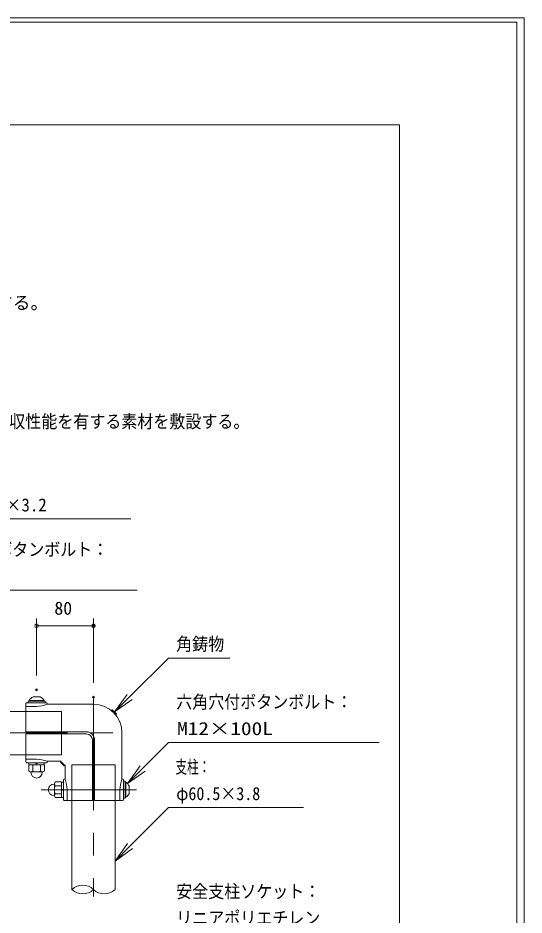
# Model space of a CAD drawing. Units: millimetres at full size, sheet at 1:10; details may follow other scales. Extents: x 5 to 8405, y -5 to 5945.
# Drawn here: x 6982 to 8405, y 3426 to 5945 of the extents above; entities that cross this region are included whole.
import ezdxf
from ezdxf.enums import TextEntityAlignment as Align

# ---------------------------------------------------------------- set-up
doc = ezdxf.new("R2010")
doc.units = ezdxf.units.MM
doc.header["$LTSCALE"] = 10
doc.header["$PDMODE"] = 32
doc.header["$PDSIZE"] = 5
doc.linetypes.add('USER1', pattern=[19.05, 12.7, -6.35])
doc.linetypes.add('USER2', pattern=[50.8, 31.75, -6.35, 6.35, -6.35])
for name, color, linetype, lineweight in [('DEFPOINTS_3', 7, 'Continuous', 0), ('LY_2', 7, 'Continuous', 0), ('LY_5', 7, 'Continuous', 0), ('LY_6', 7, 'Continuous', 0)]:
    doc.layers.add(name, color=color, linetype=linetype, lineweight=lineweight)
doc.styles.add('ＭＳ ゴシック', font='')
doc.styles.get('ＭＳ ゴシック').set_extended_font_data('MS Gothic')

# ---------------------------------------------------------------- blocks, each defined once
blk = doc.blocks.new('-016-_DOTBLANK')
at = {"color": 7, "linetype": 'Continuous', "lineweight": 0}
blk.add_line((-0.5, 0), (-1, 0), dxfattribs=at)
blk.add_circle((0, 0), 0.5, dxfattribs=at)
blk = doc.blocks.new('-003-_U3')
at = {"color": 7, "linetype": 'Continuous', "lineweight": 0}
for p, q in [((-1, 0.1667), (0, 0)), ((0, 0), (-1, 0)), ((-1, -0.1667), (0, 0))]:
    blk.add_line(p, q, dxfattribs=at)

msp = doc.modelspace()

# ---------------------------------------------------------------- linework, layer by layer
at = {"layer": 'DEFPOINTS_3'}
for p, q in [((8405, 5945.21), (5, 5945.21)), ((8405, 5.21), (8405, 5945.21))]:
    msp.add_line(p, q, dxfattribs=at)
at = {"layer": 'LY_2'}
for p, q in [((8055, 5645.21), (355, 5645.21)), ((8055, 305.21), (8055, 5645.21))]:
    msp.add_line(p, q, dxfattribs=at)
at = {"layer": 'LY_5'}
for p, q in [((8384.96, 5933.2), (25.04, 5933.2)), ((8384.96, -5.21), (8384.96, 5933.2)), ((7044.46, 4038.54), (7024.46, 4038.54)), ((7004.46, 4019.94), (7004.46, 3940.94)), ((7004.46, 4011.98), (7034.46, 4011.98)), ((7006.46, 4021.94), (7062.46, 4021.94)), ((7010.46, 4026.94), (7010.46, 4021.94)), ((7058.46, 4026.94), (7010.46, 4026.94)), ((7058.46, 4021.94), (7010.46, 4021.94)), ((7055.46, 4028.94), (7013.46, 4028.94)), ((7013.46, 4028.94), (7013.46, 4026.94)), ((7055.46, 4026.94), (7013.46, 4026.94)), ((7055.46, 4028.94), (7055.46, 4026.94)), ((7058.46, 4021.94), (7058.46, 4026.94)), ((7064.46, 4019.94), (7064.46, 4017.94)), ((7194.46, 4017.94), (7064.46, 4017.94)), ((6824.46, 3997.47), (7004.46, 3997.47)), ((7244.09, 4000.7), (7244.46, 4001.07)), ((7244.46, 4001.07), (7246.97, 4002.81)), ((7257.19, 3988.35), (7244.46, 4001.07)), ((7259, 3990.78), (7246.97, 4002.81)), ((7256.82, 3987.97), (7257.19, 3988.35)), ((7259, 3990.78), (7257.19, 3988.35)), ((7174.46, 3940.94), (7004.46, 3940.94)), ((7174.46, 3934.94), (7004.46, 3934.94)), ((7004.46, 3934.94), (7004.46, 3855.94)), ((7274.46, 3937.94), (7274.46, 3807.94)), ((7191.46, 3917.94), (7191.46, 3747.94)), ((7197.46, 3917.94), (7197.46, 3747.94)), ((6824.46, 3876.47), (7004.46, 3876.47)), ((7004.46, 3863.9), (7034.46, 3863.9)), ((7064.46, 3855.94), (7064.46, 3857.94)), ((7102.46, 3857.94), (7064.46, 3857.94)), ((7103.12, 3857.92), (7101.43, 3855.38)), ((7111.89, 3844.91), (7101.43, 3855.38)), ((7114.17, 3846.44), (7102.95, 3857.66)), ((7006.46, 3853.94), (7062.46, 3853.94)), ((7012.52, 3847.94), (7012.52, 3830.22)), ((7056.39, 3847.94), (7012.52, 3847.94)), ((7012.52, 3830.22), (7016.46, 3827.94)), ((7012.96, 3853.94), (7012.96, 3847.94)), ((7055.96, 3853.94), (7012.96, 3853.94)), ((7055.96, 3847.94), (7012.96, 3847.94)), ((7023.49, 3847.94), (7023.49, 3830.22)), ((7032.51, 3847.94), (7034.12, 3853.94)), ((7034.79, 3847.94), (7036.4, 3853.94)), ((7045.42, 3847.94), (7045.42, 3830.22)), ((7056.39, 3830.22), (7052.46, 3827.94)), ((7055.96, 3853.94), (7055.96, 3847.94)), ((7056.39, 3847.94), (7056.39, 3830.22)), ((7114.44, 3846.61), (7111.89, 3844.91)), ((7114.46, 3845.94), (7114.46, 3807.94)), ((7052.46, 3827.94), (7016.46, 3827.94)), ((7018.46, 3826.94), (7018.46, 3827.94)), ((7050.46, 3826.94), (7050.46, 3827.94)), ((7110.46, 3805.94), (7110.46, 3749.94)), ((7112.46, 3807.94), (7114.46, 3807.94)), ((7276.46, 3807.94), (7274.46, 3807.94)), ((7278.46, 3805.94), (7278.46, 3749.94)), ((7083.46, 3793.94), (7084.46, 3793.94)), ((7086.73, 3799.88), (7084.46, 3795.94)), ((7084.46, 3759.94), (7084.46, 3795.94)), ((7104.46, 3799.88), (7086.73, 3799.88)), ((7104.46, 3788.91), (7086.73, 3788.91)), ((7104.46, 3756), (7104.46, 3799.88)), ((7110.46, 3799.44), (7104.46, 3799.44)), ((7104.46, 3756.44), (7104.46, 3799.44)), ((7104.46, 3779.89), (7110.46, 3778.28)), ((7110.46, 3756.44), (7110.46, 3799.44)), ((7278.46, 3753.94), (7278.46, 3801.94)), ((7283.46, 3801.94), (7278.46, 3801.94)), ((7283.46, 3753.94), (7283.46, 3801.94)), ((7283.46, 3756.94), (7283.46, 3798.94)), ((7285.46, 3798.94), (7283.46, 3798.94)), ((7285.46, 3756.94), (7285.46, 3798.94)), ((7295.06, 3767.94), (7295.06, 3787.94)), ((7083.46, 3761.94), (7084.46, 3761.94)), ((7086.73, 3756), (7084.46, 3759.94)), ((7104.46, 3766.97), (7086.73, 3766.97)), ((7104.46, 3756), (7086.73, 3756)), ((7104.46, 3777.61), (7110.46, 3776)), ((7110.46, 3756.44), (7104.46, 3756.44)), ((7120.41, 3777.94), (7120.41, 3747.94)), ((7268.5, 3777.94), (7268.5, 3747.94)), ((7278.46, 3753.94), (7283.46, 3753.94)), ((7285.46, 3756.94), (7283.46, 3756.94)), ((7191.46, 3747.94), (7112.46, 3747.94)), ((7133.96, 3747.94), (7133.96, 3497.94)), ((7276.46, 3747.94), (7197.46, 3747.94)), ((7254.96, 3747.94), (7254.96, 3497.94))]:
    msp.add_line(p, q, dxfattribs=at)
at = {"layer": 'LY_5', "linetype": 'USER2'}
for p, q in [((7194.46, 4037.94), (7194.46, 3477.94)), ((6804, 3937.46), (7294.46, 3937.46)), ((7047.46, 3777.94), (7315.06, 3777.94))]:
    msp.add_line(p, q, dxfattribs=at)
at = {"layer": 'LY_5', "linetype": 'USER1'}
for p, q in [((7004.46, 3997.47), (7104.46, 3997.47)), ((7104.46, 3997.47), (7104.46, 3876.47)), ((7004.46, 3876.47), (7104.46, 3876.47)), ((7254.96, 3847.94), (7133.96, 3847.94)), ((7133.96, 3747.94), (7133.96, 3847.94)), ((7254.96, 3747.94), (7254.96, 3847.94))]:
    msp.add_line(p, q, dxfattribs=at)
at = {"layer": 'LY_5'}
for centre, radius, start, end in [((7034.46, 4015.98), 24.68, 113.90552, 148.31866), ((7034.46, 4015.98), 24.68, 31.68134, 66.09448), ((7006.46, 4019.94), 2, 90, 180), ((7030.27, 4111.54), 99.65, 272.40579, 290.0621), ((7062.46, 4019.94), 2, 0, 90), ((7194.46, 3937.94), 80, 0, 90), ((7174.46, 3917.94), 23, 0, 90), ((7174.46, 3917.94), 17, 0, 90), ((7006.46, 3855.94), 2, 180, 270), ((7030.27, 3764.34), 99.65, 69.9379, 87.59421), ((7062.46, 3855.94), 2, 270, 0), ((7102.46, 3845.94), 12, 86.81032, 90), ((7018, 3839.72), 10.97, 240.00001, 299.99999), ((7034.46, 3855.54), 27.59, 246.57346, 293.42654), ((7050.91, 3839.72), 10.97, 240.00001, 299.99999), ((7102.46, 3845.94), 12, 0, 3.18968), ((7034.46, 3826.94), 16, 180, 0), ((7112.46, 3805.94), 2, 90, 180), ((6992.45, 3768.12), 128.34, 4.39038, 18.07739), ((7396.46, 3768.12), 128.34, 161.92261, 175.60962), ((7276.46, 3805.94), 2, 0, 90), ((7083.46, 3777.94), 16, 90, 270), ((7112.05, 3777.94), 27.59, 156.57346, 203.42654), ((7096.23, 3794.4), 10.97, 150.00001, 209.99999), ((7272.49, 3777.94), 24.68, 23.90552, 58.31866), ((7096.23, 3761.49), 10.97, 150.00001, 209.99999), ((7272.49, 3777.94), 24.68, 301.68134, 336.09448), ((7112.46, 3749.94), 2, 180, 270), ((7276.46, 3749.94), 2, 270, 0)]:
    msp.add_arc(centre, radius, start, end, dxfattribs=at)
at = {"layer": 'LY_6'}
for p, q in [((6634.13, 4538.54), (7299.63, 4538.54)), ((6739.01, 4338.54), (7317.4, 4338.54)), ((7034.46, 4098.54), (7034.46, 4258.54)), ((7194.46, 4077.94), (7194.46, 4258.54)), ((7034.46, 4238.54), (7194.46, 4238.54)), ((7295.82, 4038.82), (7404.96, 4147.96)), ((7404.96, 4147.96), (7424.96, 4147.96)), ((7424.96, 4147.96), (7577.49, 4147.96)), ((7332.27, 3837.72), (7404.96, 3910.4)), ((7404.96, 3910.4), (7424.96, 3910.4)), ((7424.96, 3910.4), (7997.64, 3910.4)), ((7297.38, 3620.37), (7404.96, 3727.94)), ((7404.96, 3727.94), (7424.96, 3727.94)), ((7424.96, 3727.94), (7784.71, 3727.94))]:
    msp.add_line(p, q, dxfattribs=at)
for centre, start, end in [((7164.21, 3465.82), 46.72412, 133.27588), ((7164.21, 3530.07), 226.72412, 313.27588), ((7224.71, 3530.07), 226.72412, 313.27588)]:
    msp.add_arc(centre, 44.13, start, end, dxfattribs=at)
for p in [(7194.46, 4238.54), (7034.46, 4058.54), (7194.46, 4037.94)]:
    msp.add_point(p, dxfattribs=at)

# ---------------------------------------------------------------- block references
for name, p, xscale, yscale, rotation in [('-016-_DOTBLANK', (7034.46, 4238.54), 10, 10, 180), ('-003-_U3', (7253.39, 3996.39), 60, 60, 225), ('-003-_U3', (7289.85, 3795.29), 60, 60, 225), ('-003-_U3', (7254.96, 3577.94), 60, 60, 225)]:
    msp.add_blockref(name, p, dxfattribs=dict(at, xscale=xscale, yscale=yscale, rotation=rotation))
at = {"layer": 'LY_6', "xscale": 10, "yscale": 10}
msp.add_blockref('-016-_DOTBLANK', (7194.46, 4238.54), dxfattribs=at)

# ---------------------------------------------------------------- texts
at = {"layer": 'LY_6', "style": 'ＭＳ ゴシック'}
for s, p in [('本製品は、遊具の安全に関する規準JPFA-SP-S:2024適合製品とする。', (5518.25, 5116.21)), ('80', (7084.51, 4258.54))]:
    msp.add_text(s, height=36.66, dxfattribs=at).set_placement(p, align=Align.BOTTOM_LEFT)
for s, width, p in [('安全領域内には、障害物等がないものとし、落下高さに見合った衝撃吸収性能を有する素材を敷設する。', 0.9, (5517.6, 4782.87)), ('C-150×50×20×3.2', 0.95, (6636.55, 4548.54)), ('六角穴付ボタンボルト：', 0.9, (6741.01, 4423.54)), ('角鋳物', 0.9, (7426.96, 4157.96)), ('六角穴付ボタンボルト：', 0.9, (7426.96, 3995.4)), ('M12×100L', 1.2, (7429.46, 3920.4)), ('支柱：', 0.65, (7425.05, 3812.94)), ('φ60.5×3.8', 0.9, (7427.16, 3737.94)), ('安全支柱ソケット：', 0.9, (7426.96, 3463.44)), ('リニアポリエチレン', 0.9, (7426.96, 3388.44))]:
    msp.add_text(s, height=36.66, dxfattribs=dict(at, width=width)).set_placement(p, align=Align.BOTTOM_LEFT)

doc.saveas('drawing.dxf')
